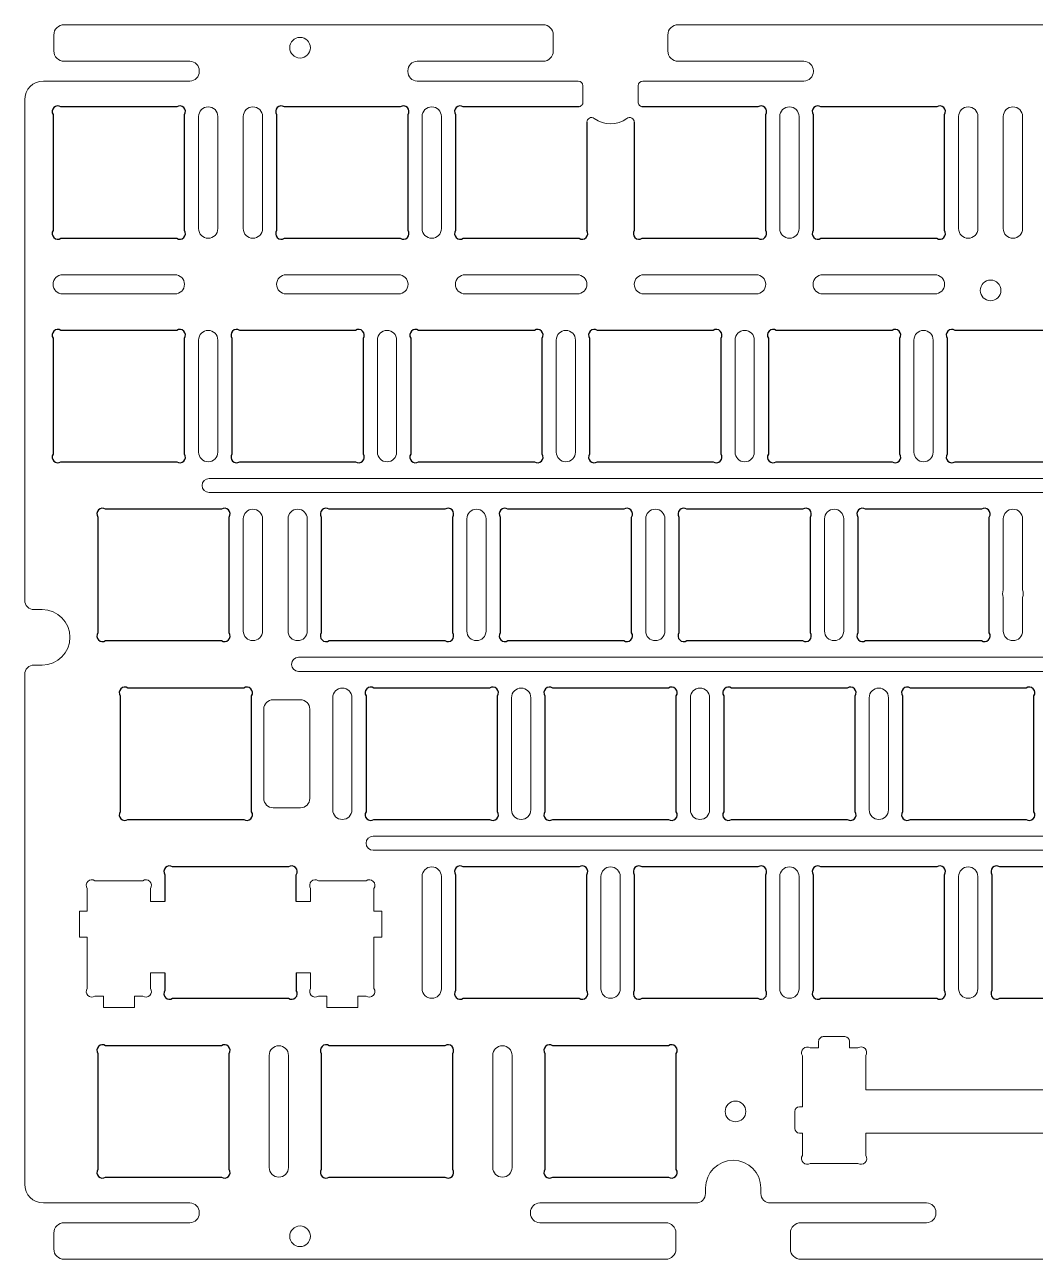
# Model space of a CAD drawing. Header units: millimetres. Extents: x 232 to 1078, y -277 to 130.
# Drawn here: x 232.1 to 339.8, y -1.8 to 129.8 of the extents above; entities that cross this region are included whole.
import ezdxf

# ---------------------------------------------------------------- set-up
doc = ezdxf.new("R2010")
doc.units = ezdxf.units.MM
doc.layers.add('40', color=7, linetype='Continuous')

msp = doc.modelspace()

# ---------------------------------------------------------------- linework, layer by layer
at = {"color": 0, "lineweight": -3}
for p, q in [((248.33114, 121.00917), (235.99447, 121.00917)), ((272.14313, 121.00917), (259.80646, 121.00917)), ((291.19279, 121.00917), (278.85611, 121.00917)), ((310.24244, 121.00917), (297.90576, 121.00917)), ((329.29209, 121.00917), (316.95542, 121.00917)), ((235.16281, 120.17751), (235.16281, 107.84084)), ((249.16281, 107.84084), (249.16281, 120.17751)), ((258.9748, 120.17751), (258.9748, 107.84084)), ((272.9748, 107.84084), (272.9748, 120.17751)), ((278.02445, 120.17751), (278.02445, 107.84084)), ((311.0741, 107.84084), (311.0741, 120.17751)), ((316.12375, 120.17751), (316.12375, 107.84084)), ((330.12375, 107.84084), (330.12375, 120.17751)), ((292.02397, 119.36706), (292.02397, 107.84156)), ((297.0741, 119.38883), (297.0741, 107.84084)), ((235.99447, 107.00917), (248.33114, 107.00917)), ((259.80646, 107.00917), (272.14313, 107.00917)), ((278.85611, 107.00917), (291.19279, 107.00917)), ((297.90576, 107.00917), (310.24244, 107.00917)), ((316.95542, 107.00917), (329.29209, 107.00917)), ((235.16281, 96.36565), (235.16281, 84.02897)), ((248.33114, 97.19731), (235.99447, 97.19731)), ((249.16281, 84.02897), (249.16281, 96.36565)), ((254.21238, 96.36565), (254.21238, 84.02897)), ((267.38072, 97.19731), (255.04405, 97.19731)), ((268.21238, 84.02897), (268.21238, 96.36565)), ((273.26204, 96.36565), (273.26204, 84.02897)), ((286.43037, 97.19731), (274.0937, 97.19731)), ((287.26204, 84.02897), (287.26204, 96.36565)), ((292.31169, 96.36565), (292.31169, 84.02897)), ((305.48003, 97.19731), (293.14335, 97.19731)), ((306.31169, 84.02897), (306.31169, 96.36565)), ((311.36134, 96.36565), (311.36134, 84.02897)), ((324.52968, 97.19731), (312.193, 97.19731)), ((325.36134, 84.02897), (325.36134, 96.36565)), ((330.41029, 96.36565), (330.41029, 84.02897)), ((343.57863, 97.19731), (331.24196, 97.19731)), ((235.99447, 83.19731), (248.33114, 83.19731)), ((255.04405, 83.19731), (267.38072, 83.19731)), ((274.0937, 83.19731), (286.43037, 83.19731)), ((293.14335, 83.19731), (305.48003, 83.19731)), ((312.193, 83.19731), (324.52968, 83.19731)), ((331.24196, 83.19731), (343.57863, 83.19731)), ((253.09356, 78.14766), (240.75689, 78.14766)), ((276.90555, 78.14766), (264.56887, 78.14766)), ((295.9552, 78.14766), (283.61852, 78.14766)), ((315.00485, 78.14766), (302.66818, 78.14766)), ((334.0545, 78.14766), (321.71783, 78.14766)), ((239.92523, 77.31599), (239.92523, 64.97932)), ((253.92523, 64.97932), (253.92523, 77.31599)), ((263.73721, 77.31599), (263.73721, 64.97932)), ((277.73721, 64.97932), (277.73721, 77.31599)), ((282.78686, 77.31599), (282.78686, 64.97932)), ((296.78686, 64.97932), (296.78686, 77.31599)), ((301.83651, 77.31599), (301.83651, 64.97932)), ((315.83651, 64.97932), (315.83651, 77.31599)), ((320.88617, 77.31599), (320.88617, 64.97932)), ((334.88617, 64.97932), (334.88617, 77.31599)), ((240.75689, 64.14766), (253.09356, 64.14766)), ((264.56887, 64.14766), (276.90555, 64.14766)), ((283.61852, 64.14766), (295.9552, 64.14766)), ((302.66818, 64.14766), (315.00485, 64.14766)), ((321.71783, 64.14766), (334.0545, 64.14766)), ((242.30572, 58.26634), (242.30572, 45.92967)), ((255.47405, 59.098), (243.13738, 59.098)), ((256.30572, 45.92967), (256.30572, 58.26634)), ((268.49962, 58.26634), (268.49962, 45.92967)), ((281.66796, 59.098), (269.33129, 59.098)), ((282.49962, 45.92967), (282.49962, 58.26634)), ((287.54928, 58.26634), (287.54928, 45.92967)), ((300.71761, 59.098), (288.38094, 59.098)), ((301.54928, 45.92967), (301.54928, 58.26634)), ((306.59893, 58.26634), (306.59893, 45.92967)), ((319.76726, 59.098), (307.43059, 59.098)), ((320.59893, 45.92967), (320.59893, 58.26634)), ((325.64883, 58.26634), (325.64883, 45.92967)), ((338.81717, 59.098), (326.48049, 59.098)), ((339.64883, 45.92967), (339.64883, 58.26634)), ((243.13738, 45.098), (255.47405, 45.098)), ((269.33129, 45.098), (281.66796, 45.098)), ((288.38094, 45.098), (300.71761, 45.098)), ((307.43059, 45.098), (319.76726, 45.098)), ((326.48049, 45.098), (338.81717, 45.098)), ((260.23686, 40.04827), (247.90018, 40.04827)), ((291.19279, 40.04825), (278.85611, 40.04825)), ((310.24244, 40.04825), (297.90576, 40.04825)), ((329.29209, 40.04825), (316.95542, 40.04825)), ((348.34189, 40.04825), (336.00522, 40.04825)), ((247.06852, 39.2166), (247.06852, 36.34978)), ((261.06859, 36.34978), (261.06852, 39.2166)), ((278.02445, 39.21659), (278.02445, 26.87991)), ((292.02445, 26.87991), (292.02445, 39.21659)), ((297.0741, 39.21659), (297.0741, 26.87991)), ((311.0741, 26.87991), (311.0741, 39.21659)), ((316.12375, 39.21659), (316.12375, 26.87991)), ((330.12375, 26.87991), (330.12375, 39.21659)), ((335.17356, 39.21659), (335.17356, 26.87991)), ((247.06852, 28.75002), (247.06852, 26.87993)), ((261.06862, 28.75002), (261.06852, 26.87993)), ((247.90018, 26.04827), (260.23686, 26.04827)), ((278.85611, 26.04825), (291.19279, 26.04825)), ((297.90576, 26.04825), (310.24244, 26.04825)), ((316.95542, 26.04825), (329.29209, 26.04825)), ((336.00522, 26.04825), (348.34189, 26.04825)), ((239.92523, 20.16699), (239.92523, 7.83031)), ((253.09356, 20.99865), (240.75689, 20.99865)), ((253.92523, 7.83031), (253.92523, 20.16699)), ((263.73721, 20.16699), (263.73721, 7.83031)), ((276.90555, 20.99865), (264.56887, 20.99865)), ((277.73721, 7.83031), (277.73721, 20.16699)), ((287.54928, 20.16699), (287.54928, 7.83031)), ((300.71761, 20.99865), (288.38094, 20.99865)), ((301.54928, 7.83031), (301.54928, 20.16699)), ((240.75689, 6.99865), (253.09356, 6.99865)), ((264.56887, 6.99865), (276.90555, 6.99865)), ((288.38094, 6.99865), (300.71761, 6.99865))]:
    msp.add_line(p, q, dxfattribs=at)
for centre, start, end in [((235.66281, 120.50917), 56.4426902, 213.5573098), ((248.66281, 120.50917), 326.4426902, 123.5573098), ((259.4748, 120.50917), 56.4426902, 213.5573098), ((272.4748, 120.50917), 326.4426902, 123.5573098), ((278.52445, 120.50917), 56.4426902, 213.5573098), ((310.5741, 120.50917), 326.4426902, 123.5573098), ((316.62375, 120.50917), 56.4426902, 213.5573098), ((329.62375, 120.50917), 326.4426902, 123.5573098), ((235.66281, 107.50917), 146.4426902, 303.5573098), ((248.66281, 107.50917), 236.4426902, 33.5573098), ((259.4748, 107.50917), 146.4426902, 303.5573098), ((272.4748, 107.50917), 236.4426902, 33.5573098), ((278.52445, 107.50917), 146.4426902, 303.5573098), ((291.52445, 107.50917), 236.4426902, 33.5573098), ((297.5741, 107.50917), 146.4426902, 303.5573098), ((310.5741, 107.50917), 236.4426902, 33.5573098), ((316.62375, 107.50917), 146.4426902, 303.5573098), ((329.62375, 107.50917), 236.4426902, 33.5573098), ((235.66281, 96.69731), 56.4426902, 213.5573098), ((248.66281, 96.69731), 326.4426902, 123.5573098), ((254.71238, 96.69731), 56.4426902, 213.5573098), ((267.71238, 96.69731), 326.4426902, 123.5573098), ((273.76204, 96.69731), 56.4426902, 213.5573098), ((286.76204, 96.69731), 326.4426902, 123.5573098), ((292.81169, 96.69731), 56.4426902, 213.5573098), ((305.81169, 96.69731), 326.4426902, 123.5573098), ((311.86134, 96.69731), 56.4426902, 213.5573098), ((324.86134, 96.69731), 326.4426902, 123.5573098), ((330.91029, 96.69731), 56.4426902, 213.5573098), ((235.66281, 83.69731), 146.4426902, 303.5573098), ((248.66281, 83.69731), 236.4426902, 33.5573098), ((254.71238, 83.69731), 146.4426902, 303.5573098), ((267.71238, 83.69731), 236.4426902, 33.5573098), ((273.76204, 83.69731), 146.4426902, 303.5573098), ((286.76204, 83.69731), 236.4426902, 33.5573098), ((292.81169, 83.69731), 146.4426902, 303.5573098), ((305.81169, 83.69731), 236.4426902, 33.5573098), ((311.86134, 83.69731), 146.4426902, 303.5573098), ((324.86134, 83.69731), 236.4426902, 33.5573098), ((330.91029, 83.69731), 146.4426902, 303.5573098), ((240.42523, 77.64766), 56.4426902, 213.5573098), ((253.42523, 77.64766), 326.4426902, 123.5573098), ((264.23721, 77.64766), 56.4426902, 213.5573098), ((277.23721, 77.64766), 326.4426902, 123.5573098), ((283.28686, 77.64766), 56.4426902, 213.5573098), ((296.28686, 77.64766), 326.4426902, 123.5573098), ((302.33651, 77.64766), 56.4426902, 213.5573098), ((315.33651, 77.64766), 326.4426902, 123.5573098), ((321.38617, 77.64766), 56.4426902, 213.5573098), ((334.38617, 77.64766), 326.4426902, 123.5573098), ((240.42523, 64.64766), 146.4426902, 303.5573098), ((253.42523, 64.64766), 236.4426902, 33.5573098), ((264.23721, 64.64766), 146.4426902, 303.5573098), ((277.23721, 64.64766), 236.4426902, 33.5573098), ((283.28686, 64.64766), 146.4426902, 303.5573098), ((296.28686, 64.64766), 236.4426902, 33.5573098), ((302.33651, 64.64766), 146.4426902, 303.5573098), ((315.33651, 64.64766), 236.4426902, 33.5573098), ((321.38617, 64.64766), 146.4426902, 303.5573098), ((334.38617, 64.64766), 236.4426902, 33.5573098), ((242.80572, 58.598), 56.4426902, 213.5573098), ((255.80572, 58.598), 326.4426902, 123.5573098), ((268.99962, 58.598), 56.4426902, 213.5573098), ((281.99962, 58.598), 326.4426902, 123.5573098), ((288.04928, 58.598), 56.4426902, 213.5573098), ((301.04928, 58.598), 326.4426902, 123.5573098), ((307.09893, 58.598), 56.4426902, 213.5573098), ((320.09893, 58.598), 326.4426902, 123.5573098), ((326.14883, 58.598), 56.4426902, 213.5573098), ((339.14883, 58.598), 326.4426902, 123.5573098), ((242.80572, 45.598), 146.4426902, 303.5573098), ((255.80572, 45.598), 236.4426902, 33.5573098), ((268.99962, 45.598), 146.4426902, 303.5573098), ((281.99962, 45.598), 236.4426902, 33.5573098), ((288.04928, 45.598), 146.4426902, 303.5573098), ((301.04928, 45.598), 236.4426902, 33.5573098), ((307.09893, 45.598), 146.4426902, 303.5573098), ((320.09893, 45.598), 236.4426902, 33.5573098), ((326.14883, 45.598), 146.4426902, 303.5573098), ((339.14883, 45.598), 236.4426902, 33.5573098), ((247.56852, 39.54827), 56.4426902, 213.5573098), ((260.56852, 39.54827), 326.4426902, 123.5573098), ((278.52445, 39.54825), 56.4426902, 213.5573098), ((291.52445, 39.54825), 326.4426902, 123.5573098), ((297.5741, 39.54825), 56.4426902, 213.5573098), ((310.5741, 39.54825), 326.4426902, 123.5573098), ((316.62375, 39.54825), 56.4426902, 213.5573098), ((329.62375, 39.54825), 326.4426902, 123.5573098), ((335.67356, 39.54825), 56.4426902, 213.5573098), ((247.56852, 26.54827), 146.4426902, 303.5573098), ((260.56852, 26.54827), 236.4426902, 33.5573098), ((278.52445, 26.54825), 146.4426902, 303.5573098), ((291.52445, 26.54825), 236.4426902, 33.5573098), ((297.5741, 26.54825), 146.4426902, 303.5573098), ((310.5741, 26.54825), 236.4426902, 33.5573098), ((316.62375, 26.54825), 146.4426902, 303.5573098), ((329.62375, 26.54825), 236.4426902, 33.5573098), ((335.67356, 26.54825), 146.4426902, 303.5573098), ((240.42523, 20.49865), 56.4426902, 213.5573098), ((253.42523, 20.49865), 326.4426902, 123.5573098), ((264.23721, 20.49865), 56.4426902, 213.5573098), ((277.23721, 20.49865), 326.4426902, 123.5573098), ((288.04928, 20.49865), 56.4426902, 213.5573098), ((301.04928, 20.49865), 326.4426902, 123.5573098), ((240.42523, 7.49865), 146.4426902, 303.5573098), ((253.42523, 7.49865), 236.4426902, 33.5573098), ((264.23721, 7.49865), 146.4426902, 303.5573098), ((277.23721, 7.49865), 236.4426902, 33.5573098), ((288.04928, 7.49865), 146.4426902, 303.5573098), ((301.04928, 7.49865), 236.4426902, 33.5573098)]:
    msp.add_arc(centre, 0.6, start, end, dxfattribs=at)
at = {"layer": '40', "color": 0, "linetype": 'Continuous', "lineweight": 18}
for p, q in [((287.34947, 129.75876), (236.33853, 129.75876)), ((287.34947, 129.75876), (236.33853, 129.75876)), ((378.0354, 129.75876), (301.74924, 129.75876)), ((378.0354, 129.75876), (301.74924, 129.75876)), ((235.23855, 128.65878), (235.23855, 126.95881)), ((235.23855, 128.65878), (235.23855, 126.95881)), ((288.44945, 126.95881), (288.44945, 128.65878)), ((288.44945, 126.95881), (288.44945, 128.65878)), ((300.64926, 128.65878), (300.64926, 126.95881)), ((300.64926, 128.65878), (300.64926, 126.95881)), ((236.33853, 125.85883), (249.73829, 125.85883)), ((236.33853, 125.85883), (249.73829, 125.85883)), ((273.94971, 125.85883), (287.34947, 125.85883)), ((273.94971, 125.85883), (287.34947, 125.85883)), ((301.74924, 125.85883), (315.14899, 125.85883)), ((301.74924, 125.85883), (315.14899, 125.85883)), ((249.73829, 123.75887), (234.13861, 123.75887)), ((249.73829, 123.75887), (234.13861, 123.75887)), ((250.73827, 124.85885), (250.73827, 124.75885)), ((250.73827, 124.85885), (250.73827, 124.75885)), ((272.94973, 124.75885), (272.94973, 124.85885)), ((272.94973, 124.75885), (272.94973, 124.85885)), ((291.0994, 123.75887), (273.94971, 123.75887)), ((291.0994, 123.75887), (273.94971, 123.75887)), ((315.14899, 123.75887), (297.99927, 123.75887)), ((315.14899, 123.75887), (297.99927, 123.75887)), ((316.14897, 124.85885), (316.14897, 124.75885)), ((316.14897, 124.85885), (316.14897, 124.75885)), ((291.59939, 121.7599), (291.59939, 123.25888)), ((291.59939, 121.7599), (291.59939, 123.25888)), ((297.49928, 123.25888), (297.49928, 121.7599)), ((297.49928, 123.25888), (297.49928, 121.7599)), ((232.13865, 121.7589), (232.13865, 68.45332)), ((232.13865, 121.7589), (232.13865, 68.45332)), ((250.66271, 119.98314), (250.66271, 108.03415)), ((250.66271, 119.98314), (250.66271, 108.03415)), ((252.71267, 108.03415), (252.71267, 119.98314)), ((252.71267, 108.03415), (252.71267, 119.98314)), ((255.42506, 119.98314), (255.42506, 108.03415)), ((255.42506, 119.98314), (255.42506, 108.03415)), ((257.47502, 108.03415), (257.47502, 119.98314)), ((257.47502, 108.03415), (257.47502, 119.98314)), ((274.4747, 119.98314), (274.4747, 108.03415)), ((274.4747, 119.98314), (274.4747, 108.03415)), ((276.52466, 108.03415), (276.52466, 119.98314)), ((276.52466, 108.03415), (276.52466, 119.98314)), ((312.57401, 119.98314), (312.57401, 108.03415)), ((312.57401, 119.98314), (312.57401, 108.03415)), ((314.62397, 108.03415), (314.62397, 119.98314)), ((314.62397, 108.03415), (314.62397, 119.98314)), ((331.62366, 119.98314), (331.62366, 108.03415)), ((331.62366, 119.98314), (331.62366, 108.03415)), ((333.67362, 108.03415), (333.67362, 119.98314)), ((333.67362, 108.03415), (333.67362, 119.98314)), ((336.386, 119.98314), (336.386, 108.03415)), ((336.386, 119.98314), (336.386, 108.03415)), ((338.43596, 108.03415), (338.43596, 119.98314)), ((338.43596, 108.03415), (338.43596, 119.98314)), ((248.13731, 103.12844), (236.18833, 103.12844)), ((248.13731, 103.12844), (236.18833, 103.12844)), ((271.9493, 103.12844), (260.00032, 103.12844)), ((271.9493, 103.12844), (260.00032, 103.12844)), ((279.04997, 103.12844), (290.99895, 103.12844)), ((279.04997, 103.12844), (290.99895, 103.12844)), ((298.09962, 103.12844), (310.0486, 103.12844)), ((298.09962, 103.12844), (310.0486, 103.12844)), ((317.14927, 103.12844), (329.09825, 103.12844)), ((317.14927, 103.12844), (329.09825, 103.12844)), ((236.18833, 101.07848), (248.13731, 101.07848)), ((236.18833, 101.07848), (248.13731, 101.07848)), ((260.00032, 101.07848), (271.9493, 101.07848)), ((260.00032, 101.07848), (271.9493, 101.07848)), ((290.99895, 101.07848), (279.04997, 101.07848)), ((290.99895, 101.07848), (279.04997, 101.07848)), ((310.0486, 101.07848), (298.09962, 101.07848)), ((310.0486, 101.07848), (298.09962, 101.07848)), ((329.09825, 101.07848), (317.14927, 101.07848)), ((329.09825, 101.07848), (317.14927, 101.07848)), ((250.66296, 96.17127), (250.66296, 84.22229)), ((250.66296, 96.17127), (250.66296, 84.22229)), ((252.71292, 84.22229), (252.71292, 96.17127)), ((252.71292, 84.22229), (252.71292, 96.17127)), ((269.71229, 96.17127), (269.71229, 84.22229)), ((269.71229, 96.17127), (269.71229, 84.22229)), ((271.76225, 84.22229), (271.76225, 96.17127)), ((271.76225, 84.22229), (271.76225, 96.17127)), ((288.76199, 96.17127), (288.76199, 84.22229)), ((288.76199, 96.17127), (288.76199, 84.22229)), ((290.81195, 84.22229), (290.81195, 96.17127)), ((290.81195, 84.22229), (290.81195, 96.17127)), ((307.81169, 96.17127), (307.81169, 84.22229)), ((307.81169, 96.17127), (307.81169, 84.22229)), ((309.86166, 84.22229), (309.86166, 96.17127)), ((309.86166, 84.22229), (309.86166, 96.17127)), ((326.8615, 96.17127), (326.8615, 84.22229)), ((326.8615, 96.17127), (326.8615, 84.22229)), ((328.91146, 84.22229), (328.91146, 96.17127)), ((328.91146, 84.22229), (328.91146, 96.17127)), ((480.1879, 81.42269), (251.78775, 81.42269)), ((480.1879, 81.42269), (251.78775, 81.42269)), ((251.78775, 79.92269), (480.1879, 79.92269)), ((251.78775, 79.92269), (480.1879, 79.92269)), ((255.42515, 65.17264), (255.42515, 77.12162)), ((255.42515, 65.17264), (255.42515, 77.12162)), ((257.47511, 77.12162), (257.47511, 65.17264)), ((257.47511, 77.12162), (257.47511, 65.17264)), ((260.18736, 65.17264), (260.18736, 77.12162)), ((260.18736, 65.17264), (260.18736, 77.12162)), ((262.23733, 77.12162), (262.23733, 65.17264)), ((262.23733, 77.12162), (262.23733, 65.17264)), ((279.23712, 77.12162), (279.23712, 65.17264)), ((279.23712, 77.12162), (279.23712, 65.17264)), ((281.28708, 65.17264), (281.28708, 77.12162)), ((281.28708, 65.17264), (281.28708, 77.12162)), ((298.28682, 77.12162), (298.28682, 65.17264)), ((298.28682, 77.12162), (298.28682, 65.17264)), ((300.33678, 65.17264), (300.33678, 77.12162)), ((300.33678, 65.17264), (300.33678, 77.12162)), ((317.33652, 77.12162), (317.33652, 65.17264)), ((317.33652, 77.12162), (317.33652, 65.17264)), ((319.38648, 65.17264), (319.38648, 77.12162)), ((319.38648, 65.17264), (319.38648, 77.12162)), ((336.38622, 77.12162), (336.38622, 69.54596)), ((336.38622, 77.12162), (336.38622, 69.54596)), ((338.43618, 69.54689), (338.43618, 77.12162)), ((338.43618, 69.54689), (338.43618, 77.12162)), ((336.38622, 68.74847), (336.38622, 65.17264)), ((336.38622, 68.74847), (336.38622, 65.17264)), ((338.43618, 65.17264), (338.43618, 68.74754)), ((338.43618, 65.17264), (338.43618, 68.74754)), ((233.13863, 67.45334), (234.01499, 67.45334)), ((233.13863, 67.45334), (234.01499, 67.45334)), ((489.7129, 62.37269), (261.31275, 62.37269)), ((489.7129, 62.37269), (261.31275, 62.37269)), ((232.13865, 60.55346), (232.13865, 6.24866)), ((232.13865, 60.55346), (232.13865, 6.24866)), ((234.01499, 61.55345), (233.13863, 61.55345)), ((234.01499, 61.55345), (233.13863, 61.55345)), ((261.31275, 60.87269), (489.7129, 60.87269)), ((261.31275, 60.87269), (489.7129, 60.87269)), ((264.94913, 46.12299), (264.94913, 58.07197)), ((264.94913, 46.12299), (264.94913, 58.07197)), ((266.99909, 58.07197), (266.99909, 46.12299)), ((266.99909, 58.07197), (266.99909, 46.12299)), ((283.99888, 46.12299), (283.99888, 58.07197)), ((283.99888, 46.12299), (283.99888, 58.07197)), ((286.04884, 58.07197), (286.04884, 46.12299)), ((286.04884, 58.07197), (286.04884, 46.12299)), ((303.04853, 46.12299), (303.04853, 58.07197)), ((303.04853, 46.12299), (303.04853, 58.07197)), ((305.09849, 58.07197), (305.09849, 46.12299)), ((305.09849, 58.07197), (305.09849, 46.12299)), ((322.09818, 46.12299), (322.09818, 58.07197)), ((322.09818, 46.12299), (322.09818, 58.07197)), ((324.14815, 58.07197), (324.14815, 46.12299)), ((324.14815, 58.07197), (324.14815, 46.12299)), ((257.60602, 47.34823), (257.60602, 56.84823)), ((257.60602, 56.84823), (257.60602, 47.34823)), ((261.50602, 57.84823), (258.60602, 57.84823)), ((258.60602, 57.84823), (261.50602, 57.84823)), ((262.50602, 47.34823), (262.50602, 56.84823)), ((262.50602, 56.84823), (262.50602, 47.34823)), ((261.50602, 46.34823), (258.60602, 46.34823)), ((258.60602, 46.34823), (261.50602, 46.34823)), ((472.24617, 43.31985), (269.2501, 43.31985)), ((472.24617, 43.31985), (269.2501, 43.31985)), ((269.2501, 41.81985), (472.24617, 41.81985)), ((269.2501, 41.81985), (472.24617, 41.81985)), ((239.62589, 38.57843), (244.71207, 38.57843)), ((239.62589, 38.57843), (244.71207, 38.57843)), ((263.42556, 38.57843), (268.51174, 38.57843)), ((263.42556, 38.57843), (268.51174, 38.57843)), ((274.47405, 39.02226), (274.47405, 27.07328)), ((274.47405, 39.02226), (274.47405, 27.07328)), ((276.52401, 27.07328), (276.52401, 39.02226)), ((276.52401, 27.07328), (276.52401, 39.02226)), ((293.5237, 39.02221), (293.5237, 27.07323)), ((293.5237, 39.02221), (293.5237, 27.07323)), ((295.57367, 27.07323), (295.57367, 39.02221)), ((295.57367, 27.07323), (295.57367, 39.02221)), ((312.57336, 39.02216), (312.57336, 27.07318)), ((312.57336, 39.02216), (312.57336, 27.07318)), ((314.62332, 27.07318), (314.62332, 39.02216)), ((314.62332, 27.07318), (314.62332, 39.02216)), ((316.12423, 26.88698), (316.12423, 39.21007)), ((331.62301, 39.02211), (331.62301, 27.07313)), ((331.62301, 39.02211), (331.62301, 27.07313)), ((333.67297, 27.07313), (333.67297, 39.02211)), ((333.67297, 27.07313), (333.67297, 39.02211)), ((238.79424, 35.34979), (238.79424, 37.74679)), ((245.54372, 37.74679), (245.54372, 36.34978)), ((262.5939, 36.34978), (262.5939, 37.7468)), ((269.34328, 37.74662), (269.34328, 35.34979)), ((245.54372, 36.34978), (247.06903, 36.34978)), ((245.54372, 36.34978), (247.06903, 36.34978)), ((261.06859, 36.34978), (262.59391, 36.34978)), ((261.06859, 36.34978), (262.59391, 36.34978)), ((237.96876, 32.54825), (237.96876, 35.34979)), ((237.96876, 35.34979), (238.79424, 35.34979)), ((237.96876, 35.34979), (238.79424, 35.34979)), ((237.96876, 32.54825), (237.96876, 35.34979)), ((269.34328, 35.34979), (270.16737, 35.34979)), ((270.16737, 35.34979), (270.16737, 32.54825)), ((270.16737, 35.34979), (270.16737, 32.54825)), ((238.79424, 32.54825), (237.96876, 32.54825)), ((238.79424, 27.11131), (238.79424, 32.54825)), ((269.34328, 32.54825), (269.34328, 27.11147)), ((270.16737, 32.54825), (269.34328, 32.54825)), ((247.069, 28.75002), (245.54372, 28.75002)), ((245.54372, 28.75002), (245.54372, 27.11131)), ((247.069, 28.75002), (245.54372, 28.75002)), ((262.5939, 28.75002), (261.06862, 28.75002)), ((262.5939, 28.75002), (261.06862, 28.75002)), ((262.5939, 27.11129), (262.5939, 28.75002)), ((240.51811, 26.27966), (239.62589, 26.27966)), ((240.51811, 25.08078), (240.51811, 26.27966)), ((240.51811, 25.08078), (240.51811, 26.27966)), ((243.81845, 25.08078), (240.51811, 25.08078)), ((243.81845, 25.08078), (240.51811, 25.08078)), ((243.81845, 26.27966), (243.81845, 25.08078)), ((244.71207, 26.27966), (243.81845, 26.27966)), ((244.71207, 26.27966), (243.81845, 26.27966)), ((264.31767, 26.27966), (263.42556, 26.27966)), ((264.31767, 25.08078), (264.31767, 26.27966)), ((267.61821, 25.08078), (264.31767, 25.08078)), ((267.61821, 25.08078), (264.31767, 25.08078)), ((267.61821, 26.27966), (267.61821, 25.08078)), ((268.51174, 26.27966), (267.61821, 26.27966)), ((316.71121, 20.76896), (316.71121, 21.46785)), ((317.2112, 21.96784), (319.51016, 21.96784)), ((317.2112, 21.96784), (319.51016, 21.96784)), ((320.01015, 21.46785), (320.01015, 20.76896)), ((258.18823, 19.97266), (258.18823, 8.02368)), ((258.18823, 19.97266), (258.18823, 8.02368)), ((260.23819, 8.02368), (260.23819, 19.97266)), ((260.23819, 8.02368), (260.23819, 19.97266)), ((282.00021, 19.97266), (282.00021, 8.02368)), ((282.00021, 19.97266), (282.00021, 8.02368)), ((284.05018, 8.02368), (284.05018, 19.97266)), ((284.05018, 8.02368), (284.05018, 19.97266)), ((314.98625, 14.5004), (314.98625, 19.93023)), ((315.80738, 20.76896), (316.71121, 20.76896)), ((320.01015, 20.76896), (320.89821, 20.76896)), ((321.73512, 19.9454), (321.73512, 16.29868)), ((321.73512, 16.29868), (368.51106, 16.29868)), ((321.73512, 16.29868), (368.51106, 16.29868)), ((314.66025, 14.5004), (314.98625, 14.5004)), ((314.16026, 12.19884), (314.16026, 14.00041)), ((314.16026, 12.19884), (314.16026, 14.00041)), ((314.98625, 11.69885), (314.66025, 11.69885)), ((314.98625, 9.30231), (314.98625, 11.69885)), ((368.51106, 11.69885), (321.73512, 11.69885)), ((368.51106, 11.69885), (321.73512, 11.69885)), ((321.73512, 11.69885), (321.73512, 9.30231)), ((320.90377, 8.47021), (315.81759, 8.47021)), ((320.90377, 8.47021), (315.81759, 8.47021)), ((304.65979, 5.24868), (304.65979, 5.8469)), ((304.65979, 5.24868), (304.65979, 5.8469)), ((310.55968, 5.8469), (310.55968, 5.24868)), ((310.55968, 5.8469), (310.55968, 5.24868)), ((234.13861, 4.2487), (249.73829, 4.2487)), ((234.13861, 4.2487), (249.73829, 4.2487)), ((287.01011, 4.2487), (303.65981, 4.2487)), ((287.01011, 4.2487), (303.65981, 4.2487)), ((311.55967, 4.2487), (328.20935, 4.2487)), ((311.55967, 4.2487), (328.20935, 4.2487)), ((250.73827, 3.24872), (250.73827, 3.14872)), ((250.73827, 3.24872), (250.73827, 3.14872)), ((286.01012, 3.14872), (286.01012, 3.24872)), ((286.01012, 3.14872), (286.01012, 3.24872)), ((329.20934, 3.24872), (329.20934, 3.14872)), ((329.20934, 3.24872), (329.20934, 3.14872)), ((249.73829, 2.14874), (236.33853, 2.14874)), ((249.73829, 2.14874), (236.33853, 2.14874)), ((300.40986, 2.14874), (287.01011, 2.14874)), ((300.40986, 2.14874), (287.01011, 2.14874)), ((328.20935, 2.14874), (314.8096, 2.14874)), ((328.20935, 2.14874), (314.8096, 2.14874)), ((235.23855, 1.04876), (235.23855, -0.65126)), ((235.23855, 1.04876), (235.23855, -0.65126)), ((301.50984, -0.65126), (301.50984, 1.04876)), ((301.50984, -0.65126), (301.50984, 1.04876)), ((313.70962, 1.04876), (313.70962, -0.65126)), ((313.70962, 1.04876), (313.70962, -0.65126)), ((236.33853, -1.75124), (300.40986, -1.75124)), ((236.33853, -1.75124), (300.40986, -1.75124)), ((314.8096, -1.75124), (380.99387, -1.75124)), ((314.8096, -1.75124), (380.99387, -1.75124))]:
    msp.add_line(p, q, dxfattribs=at)
for centre in [(261.47048, 127.3088), (261.47048, 127.3088), (335.02994, 101.45347), (335.02994, 101.45347), (307.85528, 13.99895), (307.85528, 13.99895), (261.47048, 0.69872), (261.47048, 0.69872)]:
    msp.add_circle(centre, 1.09998, dxfattribs=at)
for centre, radius, start, end in [((236.33853, 128.65878), 1.09998, 90, 180), ((236.33853, 128.65878), 1.09998, 90, 180), ((287.34947, 128.65878), 1.09998, 0, 90), ((287.34947, 128.65878), 1.09998, 0, 90), ((301.74924, 128.65878), 1.09998, 90, 180), ((301.74924, 128.65878), 1.09998, 90, 180), ((236.33853, 126.95881), 1.09998, 180, 270), ((236.33853, 126.95881), 1.09998, 180, 270), ((287.34947, 126.95881), 1.09998, 270, 0), ((287.34947, 126.95881), 1.09998, 270, 0), ((301.74924, 126.95881), 1.09998, 180, 270), ((301.74924, 126.95881), 1.09998, 180, 270), ((249.73829, 124.85885), 0.99998, 0, 90), ((249.73829, 124.85885), 0.99998, 0, 90), ((273.94971, 124.85885), 0.99998, 90, 180), ((273.94971, 124.85885), 0.99998, 90, 180), ((315.14899, 124.85885), 0.99998, 0, 90), ((315.14899, 124.85885), 0.99998, 0, 90), ((234.13861, 121.7589), 1.99996, 90, 180), ((234.13861, 121.7589), 1.99996, 90, 180), ((249.73829, 124.75885), 0.99998, 270, 0), ((249.73829, 124.75885), 0.99998, 270, 0), ((273.94971, 124.75885), 0.99998, 180, 270), ((273.94971, 124.75885), 0.99998, 180, 270), ((291.0994, 123.25888), 0.49999, 0, 90), ((291.0994, 123.25888), 0.49999, 0, 90), ((297.99927, 123.25888), 0.49999, 90, 180), ((297.99927, 123.25888), 0.49999, 90, 180), ((315.14899, 124.75885), 0.99998, 270, 0), ((315.14899, 124.75885), 0.99998, 270, 0), ((251.68769, 119.98314), 1.02498, 0, 180), ((251.68769, 119.98314), 1.02498, 0, 180), ((256.45004, 119.98314), 1.02498, 0, 180), ((256.45004, 119.98314), 1.02498, 0, 180), ((275.49968, 119.98314), 1.02498, 0, 180), ((275.49968, 119.98314), 1.02498, 0, 180), ((291.10854, 121.50891), 0.49999, 270, 4.172162), ((291.10854, 121.50891), 0.49999, 270, 4.172162), ((294.54934, 121.7599), 2.94995, 180, 184.172162), ((294.54934, 121.7599), 2.94995, 180, 184.172162), ((297.99013, 121.50891), 0.49999, 175.827846, 270), ((297.99013, 121.50891), 0.49999, 175.827846, 270), ((294.54934, 121.7599), 2.94995, 355.827838, 0), ((294.54934, 121.7599), 2.94995, 355.827838, 0), ((313.59899, 119.98314), 1.02498, 0, 180), ((313.59899, 119.98314), 1.02498, 0, 180), ((332.64864, 119.98314), 1.02498, 0, 180), ((332.64864, 119.98314), 1.02498, 0, 180), ((337.41098, 119.98314), 1.02498, 0, 180), ((337.41098, 119.98314), 1.02498, 0, 180), ((292.52396, 119.36706), 0.49999, 54.050237, 180), ((292.52396, 119.36706), 0.49999, 54.050237, 180), ((294.54934, 122.1599), 2.94995, 234.050259, 305.947283), ((294.54934, 122.1599), 2.94995, 234.050259, 305.947283), ((296.57459, 119.36697), 0.49999, 0, 125.947279), ((296.57459, 119.36697), 0.49999, 0, 125.947279), ((251.68769, 108.03415), 1.02498, 180, 0), ((251.68769, 108.03415), 1.02498, 180, 0), ((256.45004, 108.03415), 1.02498, 180, 0), ((256.45004, 108.03415), 1.02498, 180, 0), ((275.49968, 108.03415), 1.02498, 180, 0), ((275.49968, 108.03415), 1.02498, 180, 0), ((313.59899, 108.03415), 1.02498, 180, 0), ((313.59899, 108.03415), 1.02498, 180, 0), ((332.64864, 108.03415), 1.02498, 180, 0), ((332.64864, 108.03415), 1.02498, 180, 0), ((337.41098, 108.03415), 1.02498, 180, 0), ((337.41098, 108.03415), 1.02498, 180, 0), ((236.18833, 102.10346), 1.02498, 90, 270), ((236.18833, 102.10346), 1.02498, 90, 270), ((248.13731, 102.10346), 1.02498, 270, 90), ((248.13731, 102.10346), 1.02498, 270, 90), ((260.00032, 102.10346), 1.02498, 90, 270), ((260.00032, 102.10346), 1.02498, 90, 270), ((271.9493, 102.10346), 1.02498, 270, 90), ((271.9493, 102.10346), 1.02498, 270, 90), ((279.04997, 102.10346), 1.02498, 90, 270), ((279.04997, 102.10346), 1.02498, 90, 270), ((290.99895, 102.10346), 1.02498, 270, 90), ((290.99895, 102.10346), 1.02498, 270, 90), ((298.09962, 102.10346), 1.02498, 90, 270), ((298.09962, 102.10346), 1.02498, 90, 270), ((310.0486, 102.10346), 1.02498, 270, 90), ((310.0486, 102.10346), 1.02498, 270, 90), ((317.14927, 102.10346), 1.02498, 90, 270), ((317.14927, 102.10346), 1.02498, 90, 270), ((329.09825, 102.10346), 1.02498, 270, 90), ((329.09825, 102.10346), 1.02498, 270, 90), ((251.68794, 96.17127), 1.02498, 0, 180), ((251.68794, 96.17127), 1.02498, 0, 180), ((270.73727, 96.17127), 1.02498, 0, 180), ((270.73727, 96.17127), 1.02498, 0, 180), ((289.78697, 96.17127), 1.02498, 0, 180), ((289.78697, 96.17127), 1.02498, 0, 180), ((308.83667, 96.17127), 1.02498, 0, 180), ((308.83667, 96.17127), 1.02498, 0, 180), ((327.88648, 96.17127), 1.02498, 0, 180), ((327.88648, 96.17127), 1.02498, 0, 180), ((251.68794, 84.22229), 1.02498, 180, 0), ((251.68794, 84.22229), 1.02498, 180, 0), ((270.73727, 84.22229), 1.02498, 180, 0), ((270.73727, 84.22229), 1.02498, 180, 0), ((289.78697, 84.22229), 1.02498, 180, 0), ((289.78697, 84.22229), 1.02498, 180, 0), ((308.83667, 84.22229), 1.02498, 180, 0), ((308.83667, 84.22229), 1.02498, 180, 0), ((327.88648, 84.22229), 1.02498, 180, 0), ((327.88648, 84.22229), 1.02498, 180, 0), ((251.78775, 80.67269), 0.75, 90, 270), ((251.78775, 80.67269), 0.75, 90, 270), ((256.45013, 77.12162), 1.02498, 0, 180), ((256.45013, 77.12162), 1.02498, 0, 180), ((261.21234, 77.12162), 1.02498, 0, 180), ((261.21234, 77.12162), 1.02498, 0, 180), ((280.2621, 77.12162), 1.02498, 0, 180), ((280.2621, 77.12162), 1.02498, 0, 180), ((299.3118, 77.12162), 1.02498, 0, 180), ((299.3118, 77.12162), 1.02498, 0, 180), ((318.3615, 77.12162), 1.02498, 0, 180), ((318.3615, 77.12162), 1.02498, 0, 180), ((337.4112, 77.12162), 1.02498, 0, 180), ((337.4112, 77.12162), 1.02498, 0, 180), ((233.13863, 68.45332), 0.99998, 180, 270), ((233.13863, 68.45332), 0.99998, 180, 270), ((337.41138, 69.14721), 1.09998, 158.745859, 201.254118), ((337.41138, 69.14721), 1.09998, 158.745859, 201.254118), ((337.41138, 69.14721), 1.09998, 338.694207, 21.305785), ((337.41138, 69.14721), 1.09998, 338.694207, 21.305785), ((234.01499, 64.50339), 2.94995, 270, 90), ((234.01499, 64.50339), 2.94995, 270, 90), ((256.45013, 65.17264), 1.02498, 180, 0), ((256.45013, 65.17264), 1.02498, 180, 0), ((261.21234, 65.17264), 1.02498, 180, 0), ((261.21234, 65.17264), 1.02498, 180, 0), ((280.2621, 65.17264), 1.02498, 180, 0), ((280.2621, 65.17264), 1.02498, 180, 0), ((299.3118, 65.17264), 1.02498, 180, 0), ((299.3118, 65.17264), 1.02498, 180, 0), ((318.3615, 65.17264), 1.02498, 180, 0), ((318.3615, 65.17264), 1.02498, 180, 0), ((337.4112, 65.17264), 1.02498, 180, 0), ((337.4112, 65.17264), 1.02498, 180, 0), ((261.31275, 61.62269), 0.75, 90, 270), ((261.31275, 61.62269), 0.75, 90, 270), ((233.13863, 60.55346), 0.99998, 90, 180), ((233.13863, 60.55346), 0.99998, 90, 180), ((265.97411, 58.07197), 1.02498, 0, 180), ((265.97411, 58.07197), 1.02498, 0, 180), ((285.02386, 58.07197), 1.02498, 0, 180), ((285.02386, 58.07197), 1.02498, 0, 180), ((304.07351, 58.07197), 1.02498, 0, 180), ((304.07351, 58.07197), 1.02498, 0, 180), ((323.12316, 58.07197), 1.02498, 0, 180), ((323.12316, 58.07197), 1.02498, 0, 180), ((258.60602, 56.84823), 1, 90, 180), ((258.60602, 56.84823), 1, 90, 180), ((261.50602, 56.84823), 1, 0, 90), ((261.50602, 56.84823), 1, 0, 90), ((258.60602, 47.34823), 1, 180, 270), ((258.60602, 47.34823), 1, 180, 270), ((261.50602, 47.34823), 1, 270, 0), ((261.50602, 47.34823), 1, 270, 0), ((265.97411, 46.12299), 1.02498, 180, 0), ((265.97411, 46.12299), 1.02498, 180, 0), ((285.02386, 46.12299), 1.02498, 180, 0), ((285.02386, 46.12299), 1.02498, 180, 0), ((304.07351, 46.12299), 1.02498, 180, 0), ((304.07351, 46.12299), 1.02498, 180, 0), ((323.12316, 46.12299), 1.02498, 180, 0), ((323.12316, 46.12299), 1.02498, 180, 0), ((269.2501, 42.56985), 0.75, 90, 270), ((269.2501, 42.56985), 0.75, 90, 270), ((275.49903, 39.02226), 1.02498, 0, 180), ((275.49903, 39.02226), 1.02498, 0, 180), ((294.54869, 39.02221), 1.02498, 0, 180), ((294.54869, 39.02221), 1.02498, 0, 180), ((313.59834, 39.02216), 1.02498, 0, 180), ((313.59834, 39.02216), 1.02498, 0, 180), ((332.64799, 39.02211), 1.02498, 0, 180), ((332.64799, 39.02211), 1.02498, 0, 180), ((239.29423, 38.07844), 0.59999, 56.44269, 213.55731), ((239.29423, 38.07844), 0.59999, 56.44269, 213.55731), ((245.04373, 38.07844), 0.59999, 326.44269, 123.55731), ((245.04373, 38.07844), 0.59999, 326.44269, 123.55731), ((263.0939, 38.07844), 0.59999, 56.44269, 213.555789), ((263.0939, 38.07844), 0.59999, 56.44269, 213.555789), ((268.8434, 38.07844), 0.59999, 326.423899, 123.55731), ((268.8434, 38.07844), 0.59999, 326.423899, 123.55731), ((239.29423, 26.77965), 0.59999, 146.44269, 303.55731), ((239.29423, 26.77965), 0.59999, 146.44269, 303.55731), ((245.04373, 26.77965), 0.59999, 236.44269, 33.55731), ((245.04373, 26.77965), 0.59999, 236.44269, 33.55731), ((263.0939, 26.77965), 0.59999, 146.444211, 303.55731), ((263.0939, 26.77965), 0.59999, 146.444211, 303.55731), ((268.8434, 26.77965), 0.59999, 236.44269, 33.576101), ((268.8434, 26.77965), 0.59999, 236.44269, 33.576101), ((275.49903, 27.07328), 1.02498, 180, 0), ((275.49903, 27.07328), 1.02498, 180, 0), ((294.54869, 27.07323), 1.02498, 180, 0), ((294.54869, 27.07323), 1.02498, 180, 0), ((313.59834, 27.07318), 1.02498, 180, 0), ((313.59834, 27.07318), 1.02498, 180, 0), ((332.64799, 27.07313), 1.02498, 180, 0), ((332.64799, 27.07313), 1.02498, 180, 0), ((317.2112, 21.46785), 0.49999, 90, 180.00003), ((317.2112, 21.46785), 0.49999, 90, 180.00003), ((319.51016, 21.46785), 0.49999, 0, 90), ((319.51016, 21.46785), 0.49999, 0, 90), ((259.21321, 19.97266), 1.02498, 0, 180), ((259.21321, 19.97266), 1.02498, 0, 180), ((283.0252, 19.97266), 1.02498, 0, 180), ((283.0252, 19.97266), 1.02498, 0, 180), ((315.48594, 20.26234), 0.59999, 57.605754, 213.6091), ((315.48594, 20.26234), 0.59999, 57.605754, 213.6091), ((321.22986, 20.26897), 0.59999, 327.363946, 123.55731), ((321.22986, 20.26897), 0.59999, 327.363946, 123.55731), ((314.66025, 14.00041), 0.49999, 90, 180), ((314.66025, 14.00041), 0.49999, 90, 180), ((314.66025, 12.19884), 0.49999, 180, 269.999966), ((314.66025, 12.19884), 0.49999, 180, 269.999966), ((315.48594, 8.9702), 0.59999, 146.3909, 303.55731), ((315.48594, 8.9702), 0.59999, 146.3909, 303.55731), ((321.23543, 8.9702), 0.59999, 236.44269, 33.6091), ((321.23543, 8.9702), 0.59999, 236.44269, 33.6091), ((259.21321, 8.02368), 1.02498, 180, 0), ((259.21321, 8.02368), 1.02498, 180, 0), ((283.0252, 8.02368), 1.02498, 180, 0), ((283.0252, 8.02368), 1.02498, 180, 0), ((307.60974, 5.8469), 2.94995, 0, 180), ((307.60974, 5.8469), 2.94995, 0, 180), ((234.13861, 6.24866), 1.99996, 180, 270), ((234.13861, 6.24866), 1.99996, 180, 270), ((249.73829, 3.24872), 0.99998, 0, 90), ((249.73829, 3.24872), 0.99998, 0, 90), ((287.01011, 3.24872), 0.99998, 90, 180), ((287.01011, 3.24872), 0.99998, 90, 180), ((303.65981, 5.24868), 0.99998, 270, 0), ((303.65981, 5.24868), 0.99998, 270, 0), ((311.55967, 5.24868), 0.99998, 180, 270), ((311.55967, 5.24868), 0.99998, 180, 270), ((328.20935, 3.24872), 0.99998, 0, 90), ((328.20935, 3.24872), 0.99998, 0, 90), ((249.73829, 3.14872), 0.99998, 270, 0), ((249.73829, 3.14872), 0.99998, 270, 0), ((287.01011, 3.14872), 0.99998, 180, 270), ((287.01011, 3.14872), 0.99998, 180, 270), ((328.20935, 3.14872), 0.99998, 270, 0), ((328.20935, 3.14872), 0.99998, 270, 0), ((236.33853, 1.04876), 1.09998, 90, 180), ((236.33853, 1.04876), 1.09998, 90, 180), ((300.40986, 1.04876), 1.09998, 0, 90), ((300.40986, 1.04876), 1.09998, 0, 90), ((314.8096, 1.04876), 1.09998, 90, 180), ((314.8096, 1.04876), 1.09998, 90, 180), ((236.33853, -0.65126), 1.09998, 180, 270), ((236.33853, -0.65126), 1.09998, 180, 270), ((300.40986, -0.65126), 1.09998, 270, 0), ((300.40986, -0.65126), 1.09998, 270, 0), ((314.8096, -0.65126), 1.09998, 180, 270), ((314.8096, -0.65126), 1.09998, 180, 270)]:
    msp.add_arc(centre, radius, start, end, dxfattribs=at)
for points in [[(238.79424, 35.34979), (238.79424, 36.03049), (238.79424, 36.71119), (238.79424, 37.74679)], [(245.54372, 37.74679), (245.54372, 37.07232), (245.54372, 36.71105), (245.54372, 36.34978)], [(262.5939, 36.34978), (262.5939, 36.70997), (262.5939, 37.07016), (262.5939, 37.7468)], [(269.34328, 37.74662), (269.34328, 36.63239), (269.34328, 35.99109), (269.34328, 35.34979)], [(269.34328, 35.34979), (269.42453, 35.34979), (269.50578, 35.34979), (270.16737, 35.34979)], [(238.79424, 32.54825), (238.71669, 32.54825), (238.63914, 32.54825), (237.96876, 32.54825)], [(238.79424, 27.11131), (238.79424, 29.33582), (238.79424, 30.94204), (238.79424, 32.54825)], [(270.16737, 32.54825), (269.51687, 32.54825), (269.43008, 32.54825), (269.34328, 32.54825)], [(269.34328, 32.54825), (269.34328, 31.01101), (269.34328, 29.47378), (269.34328, 27.11147)], [(245.54372, 28.75002), (245.54372, 28.33498), (245.54372, 27.91994), (245.54372, 27.11131)], [(262.5939, 27.11129), (262.5939, 27.95985), (262.5939, 28.35493), (262.5939, 28.75002)], [(240.51811, 26.27966), (240.28224, 26.27966), (240.04636, 26.27966), (239.62589, 26.27966)], [(243.81845, 26.27966), (243.81845, 26.10225), (243.81845, 25.92483), (243.81845, 25.08078)], [(264.31767, 26.27966), (264.08959, 26.27966), (263.8615, 26.27966), (263.42556, 26.27966)], [(264.31767, 25.08078), (264.31767, 25.90184), (264.31767, 26.09075), (264.31767, 26.27966)], [(268.51174, 26.27966), (268.04984, 26.27966), (267.83403, 26.27966), (267.61821, 26.27966)], [(267.61821, 26.27966), (267.61821, 26.09739), (267.61821, 25.91511), (267.61821, 25.08078)], [(316.71121, 20.76896), (316.71121, 21.00193), (316.71121, 21.23489), (316.71121, 21.46785)], [(320.01015, 21.46785), (320.01015, 21.23489), (320.01015, 21.00193), (320.01015, 20.76896)], [(315.80738, 20.76896), (316.47587, 20.76896), (316.58766, 20.76896), (316.71121, 20.76896)], [(320.01015, 20.76896), (320.22561, 20.76896), (320.44106, 20.76896), (320.89821, 20.76896)], [(321.73512, 19.9454), (321.73512, 18.19909), (321.73512, 17.24889), (321.73512, 16.29868)], [(314.66025, 14.5004), (314.76892, 14.5004), (314.87758, 14.5004), (314.98625, 14.5004)], [(314.98625, 11.69885), (314.87758, 11.69885), (314.76892, 11.69885), (314.66025, 11.69885)], [(314.98625, 9.30231), (314.98625, 10.47647), (314.98625, 11.08766), (314.98625, 11.69885)], [(321.73512, 11.69885), (321.73512, 11.08335), (321.73512, 10.46786), (321.73512, 9.30231)]]:
    msp.add_open_spline(points, degree=3, dxfattribs=at)
msp.add_open_spline([(314.98625, 14.5004), (314.98625, 16.42326), (314.98625, 18.05208), (314.98625, 19.4129), (314.98625, 19.63231), (314.98625, 19.93024)], degree=3, knots=[0, 0, 0, 0, 0.891941813, 1, 1.165412987, 1.165412987, 1.165412987, 1.165412987], dxfattribs=at)

doc.saveas('drawing.dxf')
